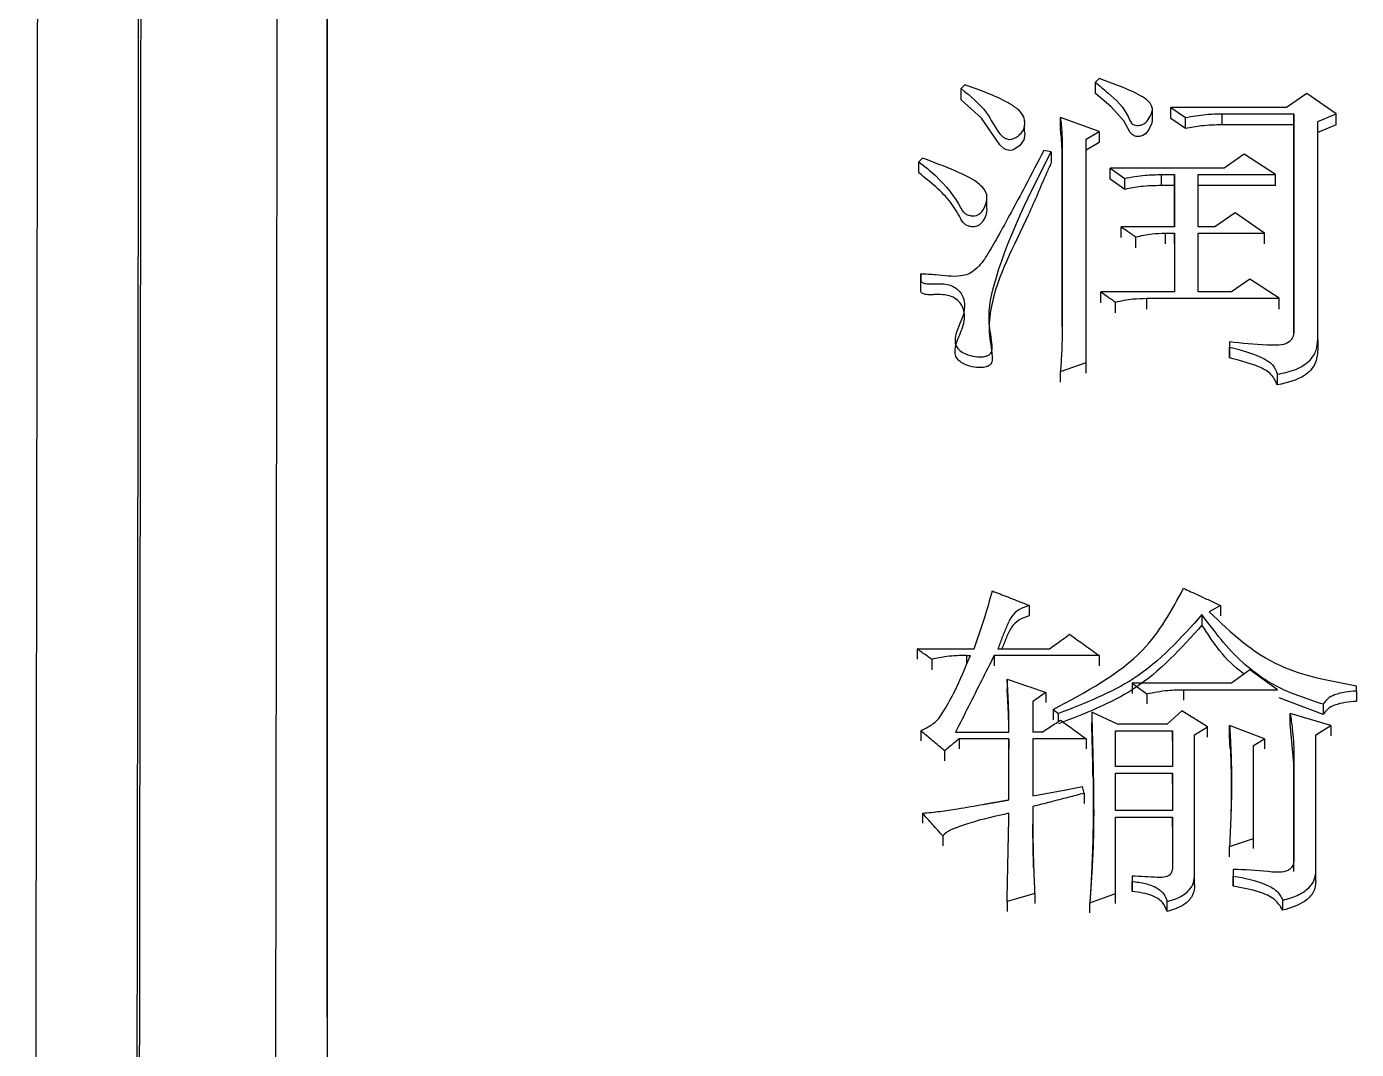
# Model space of a CAD drawing. Header units: millimetres. Extents: x 2136 to 4572, y 748 to 2471.
# Drawn here: x 2803.83 to 2811.65, y 2258.91 to 2264.93 of the extents above; entities that cross this region are included whole.
import ezdxf

# ---------------------------------------------------------------- set-up
doc = ezdxf.new("R2010")
doc.units = ezdxf.units.MM

msp = doc.modelspace()

# ---------------------------------------------------------------- linework, layer by layer
at = {"color": 7, "linetype": 'Continuous', "lineweight": 25}
for p, q in [((2810.1147, 2264.5335), (2810.1147, 2264.5989)), ((2809.3466, 2264.584), (2809.325, 2264.5618)), ((2809.325, 2264.4964), (2809.325, 2264.5618)), ((2811.3586, 2264.5321), (2811.2396, 2264.4505)), ((2811.5317, 2264.4134), (2811.3586, 2264.5321)), ((2810.5581, 2264.4505), (2810.6447, 2264.3911)), ((2811.2396, 2264.4505), (2810.5581, 2264.4505)), ((2810.5581, 2264.3853), (2810.5581, 2264.4505)), ((2809.6982, 2264.3687), (2809.6982, 2264.3781)), ((2810.1363, 2264.3093), (2809.9091, 2264.3911)), ((2809.9091, 2264.326), (2809.9091, 2264.3911)), ((2810.4503, 2264.3716), (2810.4503, 2264.4372)), ((2810.6447, 2264.326), (2810.5581, 2264.3853)), ((2810.6447, 2264.326), (2810.6447, 2264.3911)), ((2810.861, 2264.4134), (2811.2829, 2264.4134)), ((2810.861, 2264.3482), (2810.861, 2264.4134)), ((2811.2829, 2264.4134), (2811.2829, 2263.1239)), ((2811.2829, 2264.3482), (2811.2829, 2264.4134)), ((2811.4235, 2264.3688), (2811.5317, 2264.4134)), ((2811.4235, 2263.0861), (2811.4235, 2264.3688)), ((2811.5317, 2264.3482), (2811.5317, 2264.4134)), ((2809.6982, 2264.313), (2809.6982, 2264.3489)), ((2810.0605, 2264.2647), (2810.1363, 2264.3093)), ((2810.1363, 2264.3093), (2810.1363, 2264.2443)), ((2811.2829, 2264.3482), (2810.861, 2264.3482)), ((2811.2829, 2263.1239), (2811.2829, 2264.3482)), ((2811.5317, 2264.3482), (2811.4235, 2264.3037)), ((2810.0606, 2262.9497), (2810.0605, 2264.2647)), ((2810.1363, 2264.2443), (2810.0605, 2264.1997)), ((2809.0762, 2264.0658), (2809.0762, 2264.1306)), ((2809.855, 2264.1902), (2809.8117, 2264.1976)), ((2809.855, 2264.1902), (2809.855, 2264.1253)), ((2809.9199, 2264.1828), (2809.9199, 2263.1618)), ((2809.9199, 2264.1179), (2809.9199, 2264.1828)), ((2810.9908, 2264.1753), (2810.8718, 2264.0933)), ((2811.1747, 2264.0559), (2810.9908, 2264.1753)), ((2809.9199, 2263.1617), (2809.9199, 2264.1179)), ((2810.2012, 2264.0933), (2810.2877, 2264.0335)), ((2810.8718, 2264.0933), (2810.2012, 2264.0933)), ((2810.2012, 2264.0285), (2810.2012, 2264.0933)), ((2810.504, 2264.0559), (2810.5798, 2264.0559)), ((2810.5041, 2263.9912), (2810.504, 2264.0559)), ((2810.5798, 2264.0559), (2810.5798, 2263.7491)), ((2810.5798, 2263.9912), (2810.5798, 2264.0559)), ((2810.7204, 2264.0559), (2811.1747, 2264.0559)), ((2810.7204, 2263.7491), (2810.7204, 2264.0559)), ((2811.1747, 2263.9912), (2811.1747, 2264.0559)), ((2810.2877, 2263.9689), (2810.2012, 2264.0285)), ((2810.2877, 2263.9689), (2810.2877, 2264.0335)), ((2810.5798, 2263.9912), (2810.5041, 2263.9912)), ((2810.5798, 2263.7491), (2810.5798, 2263.9912)), ((2811.1747, 2263.9912), (2810.7204, 2263.9912)), ((2809.4771, 2263.857), (2809.4771, 2263.9219)), ((2810.9367, 2263.8316), (2810.8178, 2263.7491)), ((2811.1098, 2263.7116), (2810.9367, 2263.8316)), ((2810.5798, 2263.7491), (2810.2661, 2263.7491)), ((2810.2661, 2263.6849), (2810.2661, 2263.7491)), ((2810.8178, 2263.7491), (2810.7204, 2263.7491)), ((2810.3526, 2263.6249), (2810.3526, 2263.6891)), ((2810.5257, 2263.7116), (2810.5798, 2263.7116)), ((2810.5257, 2263.7116), (2810.5257, 2263.6474)), ((2810.5798, 2263.7116), (2810.5798, 2263.3656)), ((2810.5798, 2263.6474), (2810.5798, 2263.7116)), ((2810.7204, 2263.7116), (2811.1098, 2263.7116)), ((2810.7204, 2263.3656), (2810.7204, 2263.7116)), ((2811.1098, 2263.6474), (2811.1098, 2263.7116)), ((2809.087, 2263.3772), (2809.087, 2263.441)), ((2811.0233, 2263.441), (2810.9151, 2263.3656)), ((2811.1964, 2263.3279), (2811.0233, 2263.441)), ((2810.5798, 2263.3656), (2810.1471, 2263.3656)), ((2810.1471, 2263.3019), (2810.1471, 2263.3656)), ((2810.9151, 2263.3656), (2810.7204, 2263.3656)), ((2810.2336, 2263.2416), (2810.2336, 2263.3053)), ((2810.4175, 2263.3279), (2811.1964, 2263.3279)), ((2810.4175, 2263.2642), (2810.4175, 2263.3279)), ((2811.1964, 2263.2642), (2811.1964, 2263.3279)), ((2810.9043, 2263.071), (2810.9043, 2263.0407)), ((2810.9043, 2263.071), (2810.9043, 2263.0077)), ((2810.9043, 2262.9773), (2810.9043, 2263.0407)), ((2811.4235, 2263.0861), (2811.4235, 2263.0228)), ((2809.9091, 2262.8966), (2810.0606, 2262.9497)), ((2809.9091, 2262.8336), (2809.9091, 2262.8966)), ((2810.0606, 2262.8866), (2810.0606, 2262.9497)), ((2811.1855, 2262.8183), (2811.1855, 2262.8814)), ((2809.7252, 2261.5211), (2809.7252, 2261.4597)), ((2810.7421, 2261.467), (2810.7421, 2261.4059)), ((2810.8502, 2261.5211), (2810.7853, 2261.4824)), ((2810.8502, 2261.5211), (2810.8502, 2261.46)), ((2809.0654, 2261.2656), (2809.4007, 2261.2656)), ((2809.0654, 2261.2656), (2809.0654, 2261.2049)), ((2809.5413, 2261.2656), (2809.8442, 2261.2656)), ((2809.1519, 2261.2036), (2809.1519, 2261.1429)), ((2809.3574, 2261.2268), (2809.3791, 2261.2268)), ((2809.3574, 2261.2268), (2809.3574, 2261.1772)), ((2810.1363, 2261.2268), (2809.5197, 2261.2268)), ((2809.5197, 2261.2268), (2809.5197, 2261.1661)), ((2810.1363, 2261.2268), (2810.1363, 2261.1661)), ((2809.5954, 2261.0871), (2809.5954, 2261.0266)), ((2811.0233, 2261.1415), (2810.9151, 2261.0638)), ((2811.1856, 2261.0249), (2811.0233, 2261.1415)), ((2809.8226, 2261.0093), (2809.8226, 2260.9489)), ((2810.331, 2261.0638), (2810.4175, 2261.0016)), ((2810.9151, 2261.0638), (2810.331, 2261.0638)), ((2810.331, 2261.0638), (2810.331, 2261.0033)), ((2810.4175, 2261.0016), (2810.4175, 2260.9411)), ((2810.6339, 2261.0249), (2811.1856, 2261.0249)), ((2810.6339, 2261.0249), (2810.6339, 2260.9644)), ((2811.6507, 2261.0171), (2811.6507, 2261.0482)), ((2811.6507, 2261.0171), (2811.6507, 2260.9567)), ((2809.7469, 2260.9549), (2809.7469, 2260.7756)), ((2811.456, 2260.8787), (2811.1958, 2260.977)), ((2811.456, 2260.9393), (2811.456, 2260.879)), ((2809.8658, 2260.9082), (2809.8983, 2260.8848)), ((2809.8983, 2260.8388), (2809.8983, 2260.8848)), ((2810.2445, 2260.8224), (2810.093, 2260.8926)), ((2810.093, 2260.8926), (2810.093, 2260.8323)), ((2810.6231, 2260.9004), (2810.5365, 2260.8224)), ((2810.7745, 2260.8068), (2810.6231, 2260.9004)), ((2811.4993, 2260.8146), (2811.2613, 2260.8848)), ((2811.2613, 2260.8245), (2811.2613, 2260.8848)), ((2809.0871, 2260.7834), (2809.0871, 2260.7233)), ((2809.2925, 2260.7756), (2809.6062, 2260.7756)), ((2809.801, 2260.7756), (2809.7469, 2260.7756)), ((2810.2336, 2260.7834), (2810.569, 2260.7834)), ((2810.2336, 2260.5725), (2810.2336, 2260.7834)), ((2810.5365, 2260.8224), (2810.2445, 2260.8224)), ((2810.569, 2260.7834), (2810.569, 2260.5725)), ((2810.569, 2260.7233), (2810.569, 2260.7834)), ((2810.6988, 2260.76), (2810.7745, 2260.8068)), ((2810.7745, 2260.7467), (2810.7745, 2260.8068)), ((2811.1098, 2260.7366), (2810.9043, 2260.8146)), ((2810.9043, 2260.7542), (2810.9043, 2260.8146)), ((2811.2829, 2260.5905), (2811.2613, 2260.8242)), ((2811.4127, 2260.76), (2811.4993, 2260.8146)), ((2811.4993, 2260.8146), (2811.4993, 2260.7545)), ((2809.6062, 2260.7366), (2809.3142, 2260.7366)), ((2809.3142, 2260.7366), (2809.3142, 2260.6766)), ((2809.6062, 2260.3768), (2809.6062, 2260.7366)), ((2809.6062, 2260.7366), (2809.6062, 2260.6766)), ((2810.0606, 2260.7366), (2809.7469, 2260.7366)), ((2809.7469, 2260.7366), (2809.7469, 2260.4003)), ((2810.0606, 2260.7366), (2810.0606, 2260.6766)), ((2810.6988, 2259.9366), (2810.6988, 2260.76)), ((2810.9082, 2260.6782), (2810.9043, 2260.7542)), ((2811.0449, 2260.6976), (2811.1098, 2260.7366)), ((2811.1098, 2260.7366), (2811.1098, 2260.6766)), ((2811.4127, 2259.9602), (2811.4127, 2260.76)), ((2809.2276, 2260.6663), (2809.2276, 2260.6064)), ((2811.2829, 2260.6507), (2811.2829, 2260.0154)), ((2811.2829, 2260.5908), (2811.2829, 2260.6507)), ((2810.569, 2260.5725), (2810.2336, 2260.5725)), ((2810.2336, 2260.5334), (2810.569, 2260.5334)), ((2810.2336, 2260.314), (2810.2336, 2260.5334)), ((2810.569, 2260.5334), (2810.569, 2260.314)), ((2810.569, 2260.4736), (2810.569, 2260.5334)), ((2811.2829, 2259.9559), (2811.2829, 2260.5905)), ((2810.0498, 2260.416), (2810.0389, 2260.4551)), ((2810.0498, 2260.416), (2810.0498, 2260.3563)), ((2809.0978, 2260.2984), (2809.0978, 2260.2389)), ((2810.569, 2260.314), (2810.2336, 2260.314)), ((2810.2336, 2260.2748), (2810.569, 2260.2748)), ((2810.2337, 2259.8262), (2810.2336, 2260.2748)), ((2810.569, 2260.2748), (2810.569, 2259.9839)), ((2810.569, 2260.2154), (2810.569, 2260.2748)), ((2809.2168, 2260.1648), (2809.2168, 2260.1055)), ((2810.9043, 2260.1019), (2811.0449, 2260.1491)), ((2811.0449, 2260.0898), (2811.0449, 2260.1491)), ((2810.9043, 2260.0427), (2810.9043, 2260.1019)), ((2810.331, 2259.9287), (2810.331, 2259.8972)), ((2810.331, 2259.9287), (2810.331, 2259.8697)), ((2810.6988, 2259.8776), (2810.6988, 2259.9366)), ((2810.926, 2259.9681), (2810.926, 2259.9287)), ((2810.926, 2259.9681), (2810.926, 2259.9091)), ((2810.926, 2259.8694), (2810.926, 2259.9287)), ((2811.4127, 2259.9012), (2811.4127, 2259.9602)), ((2809.7577, 2259.8262), (2809.7577, 2259.7673)), ((2810.0822, 2259.7709), (2810.2337, 2259.8262)), ((2810.2337, 2259.7673), (2810.2337, 2259.8262)), ((2810.331, 2259.8379), (2810.331, 2259.8972)), ((2809.5954, 2259.7788), (2809.5954, 2259.72)), ((2810.0822, 2259.7121), (2810.0822, 2259.7709)), ((2810.5365, 2259.7197), (2810.5365, 2259.7788)), ((2811.218, 2259.7276), (2811.218, 2259.7867))]:
    msp.add_line(p, q, dxfattribs=at)
at = {"color": 7, "linetype": 'Continuous', "lineweight": 25, "flags": 128}
for points in [[(2810.1363, 2264.621), (2810.1255, 2264.6099), (2810.1147, 2264.5989)], [(2810.449, 2264.3718), (2810.4454, 2264.3515), (2810.4254, 2264.3154), (2810.4096, 2264.2964), (2810.3941, 2264.2861), (2810.3747, 2264.2805), (2810.3556, 2264.2803), (2810.3421, 2264.2838), (2810.3311, 2264.2907), (2810.3203, 2264.3042), (2810.2816, 2264.3711), (2810.2058, 2264.4557), (2810.1147, 2264.5335), (2810.1147, 2264.5335)], [(2809.6966, 2264.3117), (2809.7001, 2264.2939), (2809.6934, 2264.2594), (2809.6712, 2264.2278), (2809.6389, 2264.2048), (2809.6243, 2264.1995), (2809.6095, 2264.1976), (2809.5931, 2264.2007), (2809.5779, 2264.2082), (2809.5536, 2264.2307), (2809.4444, 2264.3871), (2809.325, 2264.4964), (2809.325, 2264.4964)], [(2809.0978, 2264.153), (2809.0923, 2264.1473), (2809.0843, 2264.1389), (2809.0762, 2264.1306)], [(2809.087, 2263.4073), (2809.087, 2263.4309), (2809.087, 2263.4711)], [(2809.8658, 2260.9082), (2809.8658, 2260.8813), (2809.8658, 2260.8644), (2809.8658, 2260.8479)], [(2809.7469, 2260.4003), (2809.8442, 2260.4186), (2809.9416, 2260.4369), (2810.0389, 2260.4551)], [(2809.7577, 2259.8262), (2809.7107, 2259.8125), (2809.6637, 2259.7987), (2809.5954, 2259.7788)]]:
    msp.add_lwpolyline(points, dxfattribs=at)
at = {"color": 7, "linetype": 'Continuous', "lineweight": 25}
for points, knots in [([(2805.5944, 2290.1842), (2805.5944, 2290.0801), (2805.5945, 2289.5594), (2805.5945, 2288.1924), (2805.5946, 2286.0326), (2805.5947, 2283.4142), (2805.5947, 2280.9516), (2805.5947, 2277.4438), (2805.5948, 2274.3009), (2805.5948, 2269.9858), (2805.5948, 2265.2987), (2805.5949, 2260.1665), (2805.5949, 2254.7429), (2805.595, 2250.1843), (2805.595, 2244.2618), (2805.5951, 2239.356), (2805.5952, 2232.6771), (2805.5953, 2228.3843), (2805.5953, 2225.3832)], [0, 0, 0, 0, 0.020124, 0.100733, 0.181328, 0.221587, 0.302184, 0.342442, 0.423039, 0.463298, 0.543894, 0.624491, 0.664749, 0.745346, 0.785604, 0.8662, 0.906458, 1, 1, 1, 1]), ([(2805.5949, 2259.0942), (2805.5949, 2260.2789), (2805.5949, 2262.5324), (2805.5948, 2266.5727), (2805.5948, 2270.2802), (2805.5947, 2274.5149), (2805.5947, 2277.5888), (2805.5947, 2281.001), (2805.5946, 2283.9785), (2805.5946, 2286.3219), (2805.5945, 2288.2623), (2805.5944, 2288.9961), (2805.5944, 2289.4929)], [0, 0, 0, 0, 0.072858, 0.13859, 0.270184, 0.335916, 0.467513, 0.533245, 0.664841, 0.796434, 0.862166, 1, 1, 1, 1]), ([(2803.9258, 2289.2361), (2803.9259, 2289.2644), (2803.9262, 2289.3529), (2803.9249, 2288.3666), (2803.9219, 2286.3536), (2803.9173, 2283.291), (2803.9121, 2279.9027), (2803.907, 2276.5653), (2803.9023, 2273.4957), (2803.8968, 2269.8523), (2803.8902, 2265.5815), (2803.883, 2260.9358), (2803.8753, 2255.989), (2803.8671, 2250.8186), (2803.8581, 2245.1343), (2803.8482, 2238.9373), (2803.8375, 2232.2535), (2803.83, 2227.5628), (2803.8261, 2225.1687)], [0, 0, 0, 0, 0.039342, 0.122943, 0.206183, 0.289063, 0.371582, 0.416612, 0.465601, 0.518547, 0.575452, 0.636313, 0.690059, 0.746552, 0.805793, 0.867782, 0.932518, 1, 1, 1, 1]), ([(2804.4311, 2225.0332), (2804.4357, 2228.3324), (2804.4448, 2234.9309), (2804.4577, 2244.3609), (2804.4697, 2253.2416), (2804.4807, 2261.3992), (2804.4904, 2268.6997), (2804.4987, 2275.0169), (2804.5054, 2280.2412), (2804.5105, 2284.2894), (2804.5133, 2286.6933), (2804.5146, 2288.0068), (2804.5148, 2288.3283), (2804.5149, 2288.4891)], [0, 0, 0, 0, 0.0981345, 0.196269, 0.2944034, 0.3925379, 0.4906723, 0.5888066, 0.686941, 0.7850753, 0.8832097, 0.9416048, 1, 1, 1, 1]), ([(2804.4451, 2224.9844), (2804.4484, 2227.3701), (2804.4549, 2232.0767), (2804.4641, 2238.826), (2804.4728, 2245.1685), (2804.4808, 2251.0637), (2804.4881, 2256.4943), (2804.4958, 2262.2273), (2804.5035, 2267.996), (2804.5107, 2273.4762), (2804.5165, 2277.9434), (2804.521, 2281.4662), (2804.5243, 2284.1293), (2804.5265, 2286.0285), (2804.5278, 2287.2596), (2804.5282, 2287.7744), (2804.5283, 2287.9243), (2804.5283, 2287.9491)], [0, 0, 0, 0, 0.07139, 0.140843, 0.208359, 0.273937, 0.337578, 0.399281, 0.488173, 0.572709, 0.652888, 0.72871, 0.800173, 0.867277, 0.930021, 0.988406, 1, 1, 1, 1]), ([(2805.3264, 2287.1661), (2805.3263, 2287.0732), (2805.3263, 2286.9033), (2805.3259, 2286.4557), (2805.3253, 2285.9152), (2805.3246, 2285.2393), (2805.3236, 2284.4317), (2805.3225, 2283.4917), (2805.3212, 2282.4201), (2805.3191, 2280.7106), (2805.3158, 2278.0244), (2805.3106, 2273.8746), (2805.3039, 2268.6582), (2805.2965, 2263.0514), (2805.2889, 2257.3742), (2805.2815, 2251.9071), (2805.2733, 2245.8942), (2805.2643, 2239.3466), (2805.2545, 2232.3037), (2805.2477, 2227.3614), (2805.2442, 2224.8474)], [0, 0, 0, 0, 0.037781, 0.069081, 0.100468, 0.131943, 0.163506, 0.195157, 0.226895, 0.258722, 0.330934, 0.408983, 0.49287, 0.582593, 0.645672, 0.711347, 0.779618, 0.850484, 0.923944, 1, 1, 1, 1]), ([(2810.1147, 2264.5989), (2810.1392, 2264.5786), (2810.2131, 2264.5177), (2810.2948, 2264.4395), (2810.3183, 2264.3667), (2810.3368, 2264.3505), (2810.3508, 2264.3455), (2810.3669, 2264.3442), (2810.3844, 2264.3468), (2810.4027, 2264.3545), (2810.425, 2264.3761), (2810.4408, 2264.4041), (2810.4529, 2264.4358), (2810.4461, 2264.4634), (2810.4239, 2264.4939), (2810.3604, 2264.5325), (2810.2632, 2264.5762), (2810.1788, 2264.606), (2810.1363, 2264.621)], [0, 0, 0, 0, 0.109185, 0.329159, 0.383764, 0.397994, 0.412315, 0.428913, 0.44575, 0.465116, 0.490353, 0.552222, 0.585254, 0.61868, 0.660425, 0.720614, 0.859403, 1, 1, 1, 1]), ([(2809.325, 2264.5618), (2809.38, 2264.5174), (2809.4775, 2264.4387), (2809.5241, 2264.3256), (2809.5718, 2264.2757), (2809.5922, 2264.2651), (2809.6102, 2264.2614), (2809.6294, 2264.265), (2809.6508, 2264.2754), (2809.6751, 2264.2943), (2809.6961, 2264.3235), (2809.7022, 2264.3594), (2809.6946, 2264.4013), (2809.6587, 2264.4438), (2809.5452, 2264.5133), (2809.4346, 2264.5527), (2809.3466, 2264.584)], [0, 0, 0, 0, 0.207529, 0.367372, 0.400836, 0.41667, 0.431354, 0.448141, 0.466694, 0.497248, 0.538464, 0.578549, 0.619959, 0.682145, 0.746849, 1, 1, 1, 1]), ([(2809.9091, 2264.3911), (2809.9124, 2264.3616), (2809.918, 2264.3122), (2809.9192, 2264.2426), (2809.9197, 2264.2027), (2809.9199, 2264.1828)], [0, 0, 0, 0, 0.426865, 0.713404, 1, 1, 1, 1]), ([(2810.6447, 2264.3911), (2810.6844, 2264.3985), (2810.7556, 2264.4117), (2810.8287, 2264.4129), (2810.861, 2264.4134)], [0, 0, 0, 0, 0.558835, 1, 1, 1, 1]), ([(2809.9199, 2264.1179), (2809.9197, 2264.1327), (2809.9193, 2264.1749), (2809.9185, 2264.2444), (2809.9122, 2264.2988), (2809.9091, 2264.326)], [0, 0, 0, 0, 0.213578, 0.606407, 1, 1, 1, 1]), ([(2810.861, 2264.3482), (2810.8199, 2264.3473), (2810.7467, 2264.3458), (2810.6758, 2264.332), (2810.6447, 2264.326)], [0, 0, 0, 0, 0.561085, 1, 1, 1, 1]), ([(2809.0762, 2264.1306), (2809.1097, 2264.1042), (2809.2112, 2264.0242), (2809.2905, 2263.92), (2809.3343, 2263.8381), (2809.3516, 2263.8235), (2809.373, 2263.8151), (2809.3949, 2263.8123), (2809.415, 2263.8148), (2809.4327, 2263.823), (2809.4559, 2263.8462), (2809.4723, 2263.882), (2809.4802, 2263.9262), (2809.4665, 2263.965), (2809.4105, 2264.0237), (2809.28, 2264.0838), (2809.1622, 2264.1285), (2809.0978, 2264.153)], [0, 0, 0, 0, 0.118687, 0.359196, 0.382949, 0.402078, 0.421221, 0.441113, 0.455768, 0.470499, 0.490908, 0.548405, 0.590663, 0.633125, 0.674263, 0.821869, 1, 1, 1, 1]), ([(2809.8117, 2264.1976), (2809.7753, 2264.1276), (2809.6865, 2263.9567), (2809.5738, 2263.7506), (2809.482, 2263.5848), (2809.4279, 2263.5093), (2809.3707, 2263.4693), (2809.2896, 2263.4506), (2809.1948, 2263.465), (2809.1161, 2263.4695), (2809.087, 2263.4711)], [0, 0, 0, 0, 0.221772, 0.540825, 0.653503, 0.748944, 0.789647, 0.822549, 0.93445, 1, 1, 1, 1]), ([(2809.087, 2263.441), (2809.0871, 2263.4375), (2809.0874, 2263.4317), (2809.092, 2263.4242), (2809.0995, 2263.4187), (2809.1162, 2263.4132), (2809.158, 2263.4117), (2809.2102, 2263.4167), (2809.2658, 2263.4048), (2809.3019, 2263.3844), (2809.3302, 2263.3521), (2809.3477, 2263.3046), (2809.3422, 2263.221), (2809.2977, 2263.1461), (2809.287, 2263.077), (2809.295, 2263.0434), (2809.3164, 2263.0178), (2809.3555, 2262.9963), (2809.4024, 2262.9839), (2809.4454, 2262.9821), (2809.473, 2262.987), (2809.4904, 2262.9949), (2809.5012, 2263.0051), (2809.5093, 2263.0228), (2809.507, 2263.0832), (2809.4726, 2263.2274), (2809.5681, 2263.6255), (2809.7328, 2263.9496), (2809.855, 2264.1902)], [0, 0, 0, 0, 0.005261, 0.008837, 0.012422, 0.017277, 0.029828, 0.061172, 0.078769, 0.096459, 0.112862, 0.137643, 0.170618, 0.238675, 0.261666, 0.275651, 0.289759, 0.306991, 0.331345, 0.347224, 0.357105, 0.364402, 0.370592, 0.376767, 0.392657, 0.46137, 0.600195, 1, 1, 1, 1]), ([(2809.4757, 2263.8571), (2809.4754, 2263.8466), (2809.4746, 2263.8218), (2809.4597, 2263.7916), (2809.4432, 2263.7681), (2809.428, 2263.7558), (2809.4112, 2263.7497), (2809.392, 2263.7481), (2809.3707, 2263.7513), (2809.3494, 2263.7603), (2809.3317, 2263.7769), (2809.3094, 2263.8238), (2809.2651, 2263.8973), (2809.1773, 2263.9846), (2809.1101, 2264.0386), (2809.0762, 2264.0658)], [0, 0, 0, 0, 0.057364, 0.135452, 0.174054, 0.20354, 0.227011, 0.250403, 0.283482, 0.316855, 0.35045, 0.398369, 0.589542, 0.793116, 1, 1, 1, 1]), ([(2809.855, 2264.1253), (2809.8458, 2264.1049), (2809.7996, 2264.0028), (2809.6836, 2263.7191), (2809.5122, 2263.4167), (2809.4821, 2263.1273), (2809.5069, 2263.023), (2809.5092, 2262.9599), (2809.5014, 2262.9416), (2809.4891, 2262.9306), (2809.4686, 2262.9222), (2809.4343, 2262.9181), (2809.3884, 2262.9232), (2809.344, 2262.9382), (2809.3104, 2262.9598), (2809.2916, 2262.9871), (2809.2861, 2263.0366), (2809.312, 2263.1057), (2809.3462, 2263.1808), (2809.3458, 2263.2483), (2809.3274, 2263.293), (2809.297, 2263.3246), (2809.2589, 2263.3431), (2809.214, 2263.351), (2809.1747, 2263.3496), (2809.1413, 2263.3485), (2809.1198, 2263.3493), (2809.1043, 2263.3529), (2809.095, 2263.3575), (2809.089, 2263.3643), (2809.087, 2263.3712), (2809.087, 2263.3756), (2809.087, 2263.3771)], [0, 0, 0, 0, 0.033509, 0.167495, 0.460572, 0.533975, 0.607467, 0.62244, 0.629349, 0.63632, 0.644144, 0.656215, 0.676583, 0.698156, 0.712672, 0.727345, 0.74395, 0.787231, 0.835835, 0.865096, 0.888822, 0.906543, 0.924342, 0.940793, 0.960202, 0.97046, 0.980426, 0.985388, 0.989354, 0.993351, 0.997673, 1, 1, 1, 1]), ([(2810.2877, 2264.0335), (2810.3275, 2264.041), (2810.3986, 2264.0542), (2810.4718, 2264.0554), (2810.504, 2264.0559)], [0, 0, 0, 0, 0.558836, 1, 1, 1, 1]), ([(2810.5041, 2263.9912), (2810.463, 2263.9903), (2810.3897, 2263.9888), (2810.3188, 2263.9749), (2810.2877, 2263.9689)], [0, 0, 0, 0, 0.561086, 1, 1, 1, 1]), ([(2810.2661, 2263.7491), (2810.2784, 2263.7406), (2810.299, 2263.7263), (2810.3279, 2263.7063), (2810.3444, 2263.6948), (2810.3526, 2263.6891)], [0, 0, 0, 0, 0.42837, 0.714189, 1, 1, 1, 1]), ([(2810.3526, 2263.6891), (2810.3843, 2263.6959), (2810.441, 2263.7082), (2810.4998, 2263.7106), (2810.5257, 2263.7116)], [0, 0, 0, 0, 0.558879, 1, 1, 1, 1]), ([(2809.087, 2263.4711), (2809.087, 2263.4655), (2809.087, 2263.4555), (2809.087, 2263.4454), (2809.087, 2263.441)], [0, 0, 0, 0, 0.56, 1, 1, 1, 1]), ([(2810.1471, 2263.3656), (2810.1594, 2263.357), (2810.18, 2263.3426), (2810.2089, 2263.3225), (2810.2254, 2263.311), (2810.2336, 2263.3053)], [0, 0, 0, 0, 0.428365, 0.714185, 1, 1, 1, 1]), ([(2810.2336, 2263.3053), (2810.2672, 2263.3127), (2810.3274, 2263.3259), (2810.3899, 2263.3273), (2810.4175, 2263.3279)], [0, 0, 0, 0, 0.558545, 1, 1, 1, 1]), ([(2809.9199, 2263.1618), (2809.9196, 2263.1352), (2809.9191, 2263.0822), (2809.9157, 2262.9938), (2809.9115, 2262.9319), (2809.9091, 2262.8966)], [0, 0, 0, 0, 0.300385, 0.600783, 1, 1, 1, 1]), ([(2811.2829, 2263.1239), (2811.28, 2263.1117), (2811.2742, 2263.0866), (2811.236, 2263.0554), (2811.1797, 2263.0502), (2811.0693, 2263.0539), (2810.9773, 2263.0634), (2810.9043, 2263.071)], [0, 0, 0, 0, 0.1108835, 0.2260486, 0.356903, 0.4892019, 1, 1, 1, 1]), ([(2810.9043, 2263.0407), (2810.9707, 2263.0238), (2811.0624, 2263.0005), (2811.1631, 2262.9404), (2811.1782, 2262.9008), (2811.1855, 2262.8814)], [0, 0, 0, 0, 0.5729384, 0.7913837, 1, 1, 1, 1]), ([(2811.1855, 2262.8814), (2811.2226, 2262.8889), (2811.2954, 2262.9036), (2811.3782, 2262.9558), (2811.4188, 2263.0219), (2811.422, 2263.0648), (2811.4235, 2263.0861)], [0, 0, 0, 0, 0.292671, 0.574804, 0.788903, 1, 1, 1, 1]), ([(2810.9043, 2263.0075), (2810.9043, 2263.0019), (2810.9043, 2262.9918), (2810.9043, 2262.9817), (2810.9043, 2262.9773)], [0, 0, 0, 0, 0.56, 1, 1, 1, 1]), ([(2811.1855, 2262.8183), (2811.1741, 2262.8425), (2811.1505, 2262.8923), (2811.0403, 2262.9424), (2810.9562, 2262.964), (2810.9043, 2262.9773)], [0, 0, 0, 0, 0.2654466, 0.5469642, 1, 1, 1, 1]), ([(2811.4235, 2263.0227), (2811.4209, 2262.9955), (2811.4156, 2262.9406), (2811.3374, 2262.8528), (2811.2438, 2262.8315), (2811.1855, 2262.8183)], [0, 0, 0, 0, 0.269364, 0.545159, 1, 1, 1, 1]), ([(2809.4007, 2261.2656), (2809.4119, 2261.2965), (2809.4342, 2261.3583), (2809.4712, 2261.4717), (2809.4944, 2261.5545), (2809.5089, 2261.606)], [0, 0, 0, 0, 0.274107, 0.548239, 1, 1, 1, 1]), ([(2809.5089, 2261.606), (2809.539, 2261.5942), (2809.5901, 2261.5741), (2809.6623, 2261.5458), (2809.7042, 2261.5293), (2809.7252, 2261.5211)], [0, 0, 0, 0, 0.417909, 0.708955, 1, 1, 1, 1]), ([(2809.8658, 2260.9082), (2810.0613, 2261.0124), (2810.4044, 2261.1953), (2810.5648, 2261.4933), (2810.6339, 2261.6215)], [0, 0, 0, 0, 0.569597, 1, 1, 1, 1]), ([(2810.6339, 2261.6215), (2810.6629, 2261.608), (2810.7135, 2261.5846), (2810.7856, 2261.5511), (2810.8287, 2261.5311), (2810.8502, 2261.5211)], [0, 0, 0, 0, 0.402386, 0.701193, 1, 1, 1, 1]), ([(2809.7252, 2261.5211), (2809.7039, 2261.5136), (2809.662, 2261.4989), (2809.6149, 2261.4518), (2809.5915, 2261.3924), (2809.5648, 2261.3295), (2809.5491, 2261.2869), (2809.5413, 2261.2656)], [0, 0, 0, 0, 0.178456, 0.349692, 0.567005, 0.783635, 1, 1, 1, 1]), ([(2810.7421, 2261.467), (2810.6196, 2261.3295), (2810.3975, 2261.0802), (2810.0529, 2260.9453), (2809.8983, 2260.8848)], [0, 0, 0, 0, 0.551113, 1, 1, 1, 1]), ([(2811.456, 2260.9393), (2811.3665, 2260.9683), (2811.1895, 2261.0255), (2810.9361, 2261.2058), (2810.8152, 2261.3685), (2810.7421, 2261.467)], [0, 0, 0, 0, 0.288018, 0.569196, 1, 1, 1, 1]), ([(2810.7853, 2261.4824), (2810.9127, 2261.3614), (2811.1439, 2261.1417), (2811.4936, 2261.0772), (2811.6507, 2261.0482)], [0, 0, 0, 0, 0.550671, 1, 1, 1, 1]), ([(2809.7252, 2261.4597), (2809.7039, 2261.4522), (2809.662, 2261.4376), (2809.6149, 2261.3905), (2809.5916, 2261.3312), (2809.573, 2261.2885), (2809.5647, 2261.2665), (2809.5643, 2261.2656)], [0, 0, 0, 0, 0.225395, 0.441569, 0.715814, 0.989183, 1, 1, 1, 1]), ([(2810.7421, 2261.4056), (2810.6196, 2261.2684), (2810.3973, 2261.0193), (2810.0529, 2260.8847), (2809.8983, 2260.8242)], [0, 0, 0, 0, 0.551009, 1, 1, 1, 1]), ([(2810.9908, 2261.1181), (2810.9883, 2261.1198), (2810.877, 2261.1959), (2810.8087, 2261.302), (2810.7421, 2261.4056)], [0, 0, 0, 0, 0.022454, 1, 1, 1, 1]), ([(2809.8442, 2261.2656), (2809.8567, 2261.2746), (2809.8828, 2261.2933), (2809.9224, 2261.3217), (2809.9496, 2261.3411), (2809.9632, 2261.3509)], [0, 0, 0, 0, 0.314652, 0.657325, 1, 1, 1, 1]), ([(2809.9632, 2261.3509), (2809.9882, 2261.333), (2810.0295, 2261.3034), (2810.0872, 2261.262), (2810.1199, 2261.2386), (2810.1363, 2261.2268)], [0, 0, 0, 0, 0.432644, 0.716322, 1, 1, 1, 1]), ([(2809.1519, 2261.2036), (2809.1396, 2261.2124), (2809.119, 2261.2272), (2809.0901, 2261.2479), (2809.0736, 2261.2597), (2809.0654, 2261.2656)], [0, 0, 0, 0, 0.428361, 0.714181, 1, 1, 1, 1]), ([(2809.0871, 2260.7834), (2809.1171, 2260.7981), (2809.1765, 2260.8272), (2809.2337, 2260.9151), (2809.3055, 2261.0453), (2809.3504, 2261.156), (2809.3791, 2261.2268)], [0, 0, 0, 0, 0.161067, 0.318631, 0.564031, 1, 1, 1, 1]), ([(2809.3574, 2261.2268), (2809.3184, 2261.2258), (2809.2487, 2261.2238), (2809.1815, 2261.2097), (2809.1519, 2261.2036)], [0, 0, 0, 0, 0.5610734, 1, 1, 1, 1]), ([(2809.5197, 2261.2268), (2809.4947, 2261.1772), (2809.4443, 2261.0774), (2809.3686, 2260.927), (2809.3179, 2260.8261), (2809.2925, 2260.7756)], [0, 0, 0, 0, 0.330678, 0.665338, 1, 1, 1, 1]), ([(2809.6062, 2260.7756), (2809.6062, 2260.809), (2809.6061, 2260.8776), (2809.6022, 2260.9815), (2809.5977, 2261.0519), (2809.5954, 2261.0871)], [0, 0, 0, 0, 0.320269, 0.660054, 1, 1, 1, 1]), ([(2809.5954, 2261.0871), (2809.6263, 2261.0765), (2809.6797, 2261.0583), (2809.7554, 2261.0323), (2809.8002, 2261.017), (2809.8226, 2261.0093)], [0, 0, 0, 0, 0.4083, 0.70415, 1, 1, 1, 1]), ([(2809.6058, 2260.7756), (2809.6057, 2260.7888), (2809.6055, 2260.8373), (2809.6021, 2260.9208), (2809.5977, 2260.9911), (2809.5954, 2261.0263)], [0, 0, 0, 0, 0.1572683, 0.5785381, 1, 1, 1, 1]), ([(2809.8226, 2261.0093), (2809.81, 2261.0003), (2809.7847, 2260.9821), (2809.7595, 2260.9639), (2809.7469, 2260.9549)], [0, 0, 0, 0, 0.5000008, 1, 1, 1, 1]), ([(2810.4175, 2261.0016), (2810.4586, 2261.0095), (2810.5298, 2261.0232), (2810.6029, 2261.0244), (2810.6339, 2261.0249)], [0, 0, 0, 0, 0.576908, 1, 1, 1, 1]), ([(2811.6507, 2261.0171), (2811.6067, 2261.0133), (2811.5458, 2261.0082), (2811.4789, 2260.9742), (2811.4635, 2260.9508), (2811.456, 2260.9393)], [0, 0, 0, 0, 0.571542, 0.789948, 1, 1, 1, 1]), ([(2811.6507, 2260.9564), (2811.6067, 2260.9526), (2811.5458, 2260.9474), (2811.4789, 2260.9136), (2811.4635, 2260.8901), (2811.456, 2260.8787)], [0, 0, 0, 0, 0.571693, 0.790076, 1, 1, 1, 1]), ([(2809.801, 2260.7756), (2809.814, 2260.7841), (2809.8386, 2260.8), (2809.8746, 2260.8234), (2809.8976, 2260.8384), (2809.9091, 2260.8458)], [0, 0, 0, 0, 0.36195, 0.680974, 1, 1, 1, 1]), ([(2809.9091, 2260.8458), (2809.9344, 2260.8276), (2809.9848, 2260.7912), (2810.0353, 2260.7548), (2810.0606, 2260.7366)], [0, 0, 0, 0, 0.5, 1, 1, 1, 1]), ([(2810.093, 2260.8926), (2810.0932, 2260.8857), (2810.0936, 2260.8718), (2810.0942, 2260.8511), (2810.0948, 2260.8304), (2810.0954, 2260.8096), (2810.0959, 2260.7923), (2810.0964, 2260.775), (2810.0968, 2260.7612), (2810.0971, 2260.7473), (2810.0974, 2260.737), (2810.0977, 2260.7283), (2810.098, 2260.7162), (2810.0983, 2260.7041), (2810.0987, 2260.6902), (2810.0989, 2260.6798), (2810.0993, 2260.666), (2810.0996, 2260.6521), (2810.1, 2260.6348), (2810.1004, 2260.6209), (2810.1007, 2260.6071), (2810.1009, 2260.5984), (2810.1011, 2260.5897), (2810.1013, 2260.5811), (2810.1015, 2260.5724), (2810.1016, 2260.5637), (2810.1018, 2260.555), (2810.102, 2260.5464), (2810.1022, 2260.5377), (2810.1023, 2260.529), (2810.1025, 2260.5203), (2810.1027, 2260.5117), (2810.1028, 2260.503), (2810.103, 2260.4943), (2810.1031, 2260.4856), (2810.1034, 2260.4665), (2810.1045, 2260.3936), (2810.1052, 2260.2962), (2810.104, 2260.1986), (2810.1029, 2260.1498), (2810.102, 2260.1219), (2810.1013, 2260.101), (2810.1005, 2260.0801), (2810.0996, 2260.0592), (2810.0988, 2260.0417), (2810.098, 2260.0243), (2810.0971, 2260.0068), (2810.0961, 2259.9894), (2810.0952, 2259.9719), (2810.0942, 2259.9545), (2810.0929, 2259.9335), (2810.0918, 2259.9161), (2810.0907, 2259.8986), (2810.0896, 2259.8811), (2810.0885, 2259.8637), (2810.0873, 2259.8462), (2810.0861, 2259.8287), (2810.085, 2259.8112), (2810.0836, 2259.792), (2810.0828, 2259.7797), (2810.0822, 2259.7709)], [0, 0, 0, 0, 0.018603, 0.037206, 0.055809, 0.074412, 0.093015, 0.102316, 0.120919, 0.130221, 0.139522, 0.148824, 0.153474, 0.172077, 0.181379, 0.19068, 0.199982, 0.218585, 0.227886, 0.246489, 0.255791, 0.265092, 0.269743, 0.279044, 0.288346, 0.292997, 0.302298, 0.311599, 0.31625, 0.325552, 0.334853, 0.339504, 0.348805, 0.358107, 0.362758, 0.372059, 0.409265, 0.558092, 0.632505, 0.669711, 0.688314, 0.706917, 0.72552, 0.744123, 0.762726, 0.772028, 0.790631, 0.809233, 0.818535, 0.837138, 0.855741, 0.874344, 0.883645, 0.902248, 0.920851, 0.930153, 0.948756, 0.967359, 0.97666, 1, 1, 1, 1]), ([(2811.2613, 2260.8848), (2811.2655, 2260.8549), (2811.2732, 2260.8012), (2811.2808, 2260.7231), (2811.2822, 2260.6749), (2811.2829, 2260.6507)], [0, 0, 0, 0, 0.38409, 0.691775, 1, 1, 1, 1]), ([(2809.2276, 2260.6663), (2809.2042, 2260.6859), (2809.1573, 2260.7249), (2809.1105, 2260.7639), (2809.0871, 2260.7834)], [0, 0, 0, 0, 0.5, 1, 1, 1, 1]), ([(2810.1006, 2260.5227), (2810.1006, 2260.5259), (2810.0987, 2260.6293), (2810.0958, 2260.7322), (2810.093, 2260.832)], [0, 0, 0, 0, 0.030859, 1, 1, 1, 1]), ([(2810.9043, 2260.8146), (2810.9057, 2260.7904), (2810.9079, 2260.7541), (2810.9101, 2260.7116), (2810.9111, 2260.6904), (2810.9121, 2260.6692), (2810.9147, 2260.6055), (2810.9162, 2260.5204), (2810.9156, 2260.423), (2810.9146, 2260.3712), (2810.9138, 2260.3407), (2810.9135, 2260.3316), (2810.9131, 2260.3194), (2810.9128, 2260.3072), (2810.9124, 2260.295), (2810.912, 2260.2859), (2810.9117, 2260.2767), (2810.9113, 2260.2645), (2810.9108, 2260.2523), (2810.9103, 2260.2401), (2810.91, 2260.231), (2810.9095, 2260.2188), (2810.909, 2260.2066), (2810.9083, 2260.1913), (2810.9077, 2260.1761), (2810.9068, 2260.1578), (2810.9057, 2260.133), (2810.9049, 2260.1144), (2810.9043, 2260.1019)], [0, 0, 0, 0, 0.1024398, 0.1536597, 0.1792697, 0.1920747, 0.2432948, 0.4481938, 0.5506355, 0.6530768, 0.6658817, 0.6786867, 0.6914917, 0.7171016, 0.7299066, 0.7427115, 0.7555165, 0.7683215, 0.7939314, 0.8067364, 0.8195413, 0.8323463, 0.8579562, 0.8707612, 0.8963711, 0.9219811, 0.947591, 1, 1, 1, 1]), ([(2809.3142, 2260.7366), (2809.3024, 2260.727), (2809.2821, 2260.7105), (2809.2532, 2260.6871), (2809.2362, 2260.6733), (2809.2276, 2260.6663)], [0, 0, 0, 0, 0.408883, 0.704441, 1, 1, 1, 1]), ([(2811.0449, 2260.1491), (2811.0449, 2260.2826), (2811.0449, 2260.4658), (2811.0449, 2260.6481), (2811.0449, 2260.6976)], [0, 0, 0, 0, 0.728341, 1, 1, 1, 1]), ([(2810.9085, 2260.6794), (2810.9085, 2260.6795), (2810.9085, 2260.6802), (2810.9087, 2260.675), (2810.9113, 2260.6115), (2810.9147, 2260.5006), (2810.9141, 2260.3605), (2810.9124, 2260.3011), (2810.9115, 2260.2692)], [0, 0, 0, 0, 0.003713, 0.025466, 0.076389, 0.48901, 0.726573, 1, 1, 1, 1]), ([(2810.1006, 2260.5266), (2810.1006, 2260.5266), (2810.1006, 2260.5269), (2810.1006, 2260.5259), (2810.1011, 2260.5), (2810.103, 2260.365), (2810.1016, 2260.199), (2810.096, 2260.0262), (2810.0904, 2259.9085), (2810.0877, 2259.8542), (2810.0868, 2259.8372), (2810.0867, 2259.835), (2810.0867, 2259.835), (2810.0867, 2259.835)], [0, 0, 0, 0, 0.0005031, 0.0072608, 0.0135762, 0.2215354, 0.5008607, 0.7564849, 0.9233, 0.9846772, 0.9950824, 0.9988797, 1, 1, 1, 1]), ([(2809.0978, 2260.2984), (2809.1323, 2260.3017), (2809.2014, 2260.3084), (2809.3202, 2260.3272), (2809.411, 2260.3426), (2809.4708, 2260.353), (2809.4834, 2260.3552), (2809.4929, 2260.3568), (2809.5023, 2260.3585), (2809.5102, 2260.3599), (2809.5181, 2260.3613), (2809.5244, 2260.3624), (2809.5322, 2260.3637), (2809.5401, 2260.3651), (2809.548, 2260.3665), (2809.5559, 2260.3679), (2809.5637, 2260.3693), (2809.5716, 2260.3707), (2809.5795, 2260.3721), (2809.5874, 2260.3735), (2809.5968, 2260.3751), (2809.6031, 2260.3762), (2809.6062, 2260.3768)], [0, 0, 0, 0, 0.201249, 0.402512, 0.701241, 0.738586, 0.757258, 0.77593, 0.794603, 0.813275, 0.822611, 0.841284, 0.85062, 0.869292, 0.887965, 0.897301, 0.915973, 0.934645, 0.943982, 0.962654, 0.981327, 1, 1, 1, 1]), ([(2810.0498, 2260.416), (2810.0177, 2260.4077), (2809.9512, 2260.3905), (2809.8503, 2260.3643), (2809.7813, 2260.3465), (2809.7469, 2260.3376)], [0, 0, 0, 0, 0.317295, 0.658647, 1, 1, 1, 1]), ([(2809.2168, 2260.1648), (2809.197, 2260.1871), (2809.1573, 2260.2316), (2809.1177, 2260.2761), (2809.0978, 2260.2984)], [0, 0, 0, 0, 0.499998, 1, 1, 1, 1]), ([(2809.6062, 2260.2983), (2809.5282, 2260.2808), (2809.4162, 2260.2557), (2809.2977, 2260.2143), (2809.242, 2260.1904), (2809.2251, 2260.1733), (2809.2168, 2260.1648)], [0, 0, 0, 0, 0.564923, 0.811394, 0.907312, 1, 1, 1, 1]), ([(2809.5954, 2259.7788), (2809.5955, 2259.7813), (2809.5956, 2259.7851), (2809.5957, 2259.7901), (2809.5958, 2259.7952), (2809.5959, 2259.8015), (2809.5961, 2259.809), (2809.5962, 2259.8165), (2809.5964, 2259.8241), (2809.5965, 2259.8316), (2809.5967, 2259.8392), (2809.5968, 2259.8467), (2809.597, 2259.8542), (2809.5971, 2259.8618), (2809.5973, 2259.8693), (2809.5975, 2259.8794), (2809.5977, 2259.8894), (2809.5979, 2259.8994), (2809.5981, 2259.907), (2809.5982, 2259.9145), (2809.5984, 2259.922), (2809.5985, 2259.9296), (2809.5987, 2259.9371), (2809.5989, 2259.9446), (2809.599, 2259.9522), (2809.5992, 2259.9597), (2809.5993, 2259.9672), (2809.5995, 2259.9747), (2809.5997, 2259.9848), (2809.5999, 2259.9948), (2809.6001, 2260.0048), (2809.6003, 2260.0124), (2809.6004, 2260.0199), (2809.6006, 2260.0274), (2809.6007, 2260.0349), (2809.6009, 2260.0425), (2809.601, 2260.05), (2809.6012, 2260.0575), (2809.6014, 2260.065), (2809.6015, 2260.0725), (2809.6017, 2260.0826), (2809.6019, 2260.0926), (2809.6021, 2260.1026), (2809.6023, 2260.1101), (2809.6025, 2260.1176), (2809.6026, 2260.1251), (2809.6028, 2260.1327), (2809.6029, 2260.1402), (2809.6031, 2260.1477), (2809.6032, 2260.1552), (2809.6034, 2260.1627), (2809.6036, 2260.1702), (2809.6037, 2260.1777), (2809.6039, 2260.1877), (2809.6041, 2260.1977), (2809.6043, 2260.2077), (2809.6045, 2260.2152), (2809.6047, 2260.2228), (2809.6048, 2260.2303), (2809.605, 2260.2378), (2809.6051, 2260.2453), (2809.6053, 2260.2528), (2809.6054, 2260.2603), (2809.6056, 2260.2678), (2809.6058, 2260.2753), (2809.606, 2260.2855), (2809.6061, 2260.2932), (2809.6062, 2260.2983)], [0, 0, 0, 0, 0.014477, 0.021715, 0.028953, 0.043429, 0.057906, 0.072382, 0.086858, 0.101335, 0.115811, 0.130287, 0.144764, 0.15924, 0.173716, 0.188193, 0.217145, 0.231622, 0.246098, 0.260574, 0.275051, 0.289527, 0.304003, 0.31848, 0.332956, 0.347432, 0.361908, 0.376385, 0.390861, 0.419814, 0.43429, 0.448766, 0.463243, 0.477719, 0.492195, 0.506672, 0.521148, 0.535624, 0.550101, 0.564577, 0.579053, 0.608006, 0.622482, 0.636959, 0.651435, 0.665911, 0.680388, 0.694864, 0.70934, 0.723817, 0.738293, 0.752769, 0.767246, 0.781722, 0.810675, 0.825151, 0.839627, 0.854104, 0.86858, 0.883056, 0.897533, 0.912009, 0.926485, 0.940962, 0.955438, 0.969914, 1, 1, 1, 1]), ([(2809.7469, 2260.3376), (2809.7468, 2260.2824), (2809.7468, 2260.2255), (2809.7473, 2260.165), (2809.7474, 2260.1564), (2809.7475, 2260.1477), (2809.7476, 2260.1391), (2809.7477, 2260.1322), (2809.7478, 2260.1235), (2809.7479, 2260.1166), (2809.748, 2260.108), (2809.7482, 2260.1011), (2809.7483, 2260.0924), (2809.7485, 2260.0838), (2809.7488, 2260.0699), (2809.7491, 2260.0578), (2809.7494, 2260.0457), (2809.7496, 2260.0371), (2809.7499, 2260.0284), (2809.7501, 2260.0198), (2809.7504, 2260.0111), (2809.7507, 2260.0008), (2809.7511, 2259.9904), (2809.7514, 2259.9817), (2809.7517, 2259.9731), (2809.752, 2259.9644), (2809.7523, 2259.9558), (2809.7526, 2259.9488), (2809.7528, 2259.9419), (2809.7531, 2259.935), (2809.7534, 2259.9263), (2809.7538, 2259.9177), (2809.7541, 2259.909), (2809.7545, 2259.9004), (2809.7553, 2259.8813), (2809.7564, 2259.856), (2809.7573, 2259.8342), (2809.7577, 2259.8262)], [0, 0, 0, 0, 0.32454, 0.334682, 0.354966, 0.37525, 0.385391, 0.405675, 0.415817, 0.436101, 0.446242, 0.466526, 0.476668, 0.496952, 0.517235, 0.557803, 0.567945, 0.588228, 0.608512, 0.618654, 0.638938, 0.659221, 0.679505, 0.699789, 0.709931, 0.730214, 0.750498, 0.76064, 0.770782, 0.791065, 0.801207, 0.821491, 0.841775, 0.851916, 0.8722, 0.953335, 1, 1, 1, 1]), ([(2809.7514, 2259.9795), (2809.7514, 2259.9809), (2809.7512, 2259.9854), (2809.7496, 2260.0367), (2809.7479, 2260.1199), (2809.7473, 2260.1956), (2809.7471, 2260.2308), (2809.7471, 2260.2339)], [0, 0, 0, 0, 0.043588, 0.13963, 0.631797, 0.967745, 1, 1, 1, 1]), ([(2810.569, 2259.9839), (2810.5685, 2259.9753), (2810.5675, 2259.9578), (2810.5532, 2259.931), (2810.5167, 2259.9196), (2810.4425, 2259.9219), (2810.3803, 2259.9257), (2810.331, 2259.9287)], [0, 0, 0, 0, 0.111245, 0.226323, 0.352571, 0.486481, 1, 1, 1, 1]), ([(2811.283, 2260.0154), (2811.2805, 2260.0045), (2811.2765, 2259.9871), (2811.2581, 2259.9668), (2811.2118, 2259.9455), (2811.0944, 2259.9602), (2810.9929, 2259.9649), (2810.926, 2259.9681)], [0, 0, 0, 0, 0.101343, 0.162893, 0.226662, 0.489518, 1, 1, 1, 1]), ([(2810.5365, 2259.7788), (2810.5619, 2259.7861), (2810.6117, 2259.8005), (2810.6668, 2259.841), (2810.6955, 2259.8893), (2810.6977, 2259.9209), (2810.6988, 2259.9366)], [0, 0, 0, 0, 0.291879, 0.573778, 0.788361, 1, 1, 1, 1]), ([(2810.926, 2259.9287), (2810.9926, 2259.9164), (2811.0846, 2259.8993), (2811.1869, 2259.8437), (2811.2078, 2259.8055), (2811.218, 2259.7867)], [0, 0, 0, 0, 0.571986, 0.790496, 1, 1, 1, 1]), ([(2810.926, 2259.9087), (2810.926, 2259.9014), (2810.926, 2259.8883), (2810.926, 2259.8752), (2810.926, 2259.8694)], [0, 0, 0, 0, 0.56, 1, 1, 1, 1]), ([(2811.218, 2259.7867), (2811.2469, 2259.7949), (2811.3037, 2259.8109), (2811.3701, 2259.8529), (2811.4078, 2259.9064), (2811.4111, 2259.9424), (2811.4127, 2259.9602)], [0, 0, 0, 0, 0.291495, 0.574413, 0.789057, 1, 1, 1, 1]), ([(2810.331, 2259.8972), (2810.3572, 2259.894), (2810.4089, 2259.8878), (2810.4757, 2259.8635), (2810.5217, 2259.8243), (2810.5317, 2259.7938), (2810.5365, 2259.7788)], [0, 0, 0, 0, 0.2904, 0.575151, 0.790821, 1, 1, 1, 1]), ([(2810.331, 2259.8694), (2810.331, 2259.8635), (2810.331, 2259.853), (2810.331, 2259.8425), (2810.331, 2259.8379)], [0, 0, 0, 0, 0.56, 1, 1, 1, 1]), ([(2810.5365, 2259.7197), (2810.5295, 2259.7388), (2810.5151, 2259.7778), (2810.4382, 2259.8241), (2810.372, 2259.8326), (2810.331, 2259.8379)], [0, 0, 0, 0, 0.266757, 0.545382, 1, 1, 1, 1]), ([(2810.6988, 2259.8773), (2810.6969, 2259.8573), (2810.693, 2259.8169), (2810.6395, 2259.7523), (2810.576, 2259.7322), (2810.5365, 2259.7197)], [0, 0, 0, 0, 0.269955, 0.546271, 1, 1, 1, 1]), ([(2811.218, 2259.7276), (2811.2034, 2259.751), (2811.1733, 2259.799), (2811.0623, 2259.8438), (2810.9779, 2259.8596), (2810.926, 2259.8694)], [0, 0, 0, 0, 0.266788, 0.548105, 1, 1, 1, 1]), ([(2811.4127, 2259.9009), (2811.41, 2259.8781), (2811.4043, 2259.8319), (2811.3354, 2259.7628), (2811.263, 2259.7411), (2811.218, 2259.7276)], [0, 0, 0, 0, 0.2688651, 0.5456636, 1, 1, 1, 1])]:
    msp.add_open_spline(points, degree=3, knots=knots, dxfattribs=at)

doc.saveas('drawing.dxf')
